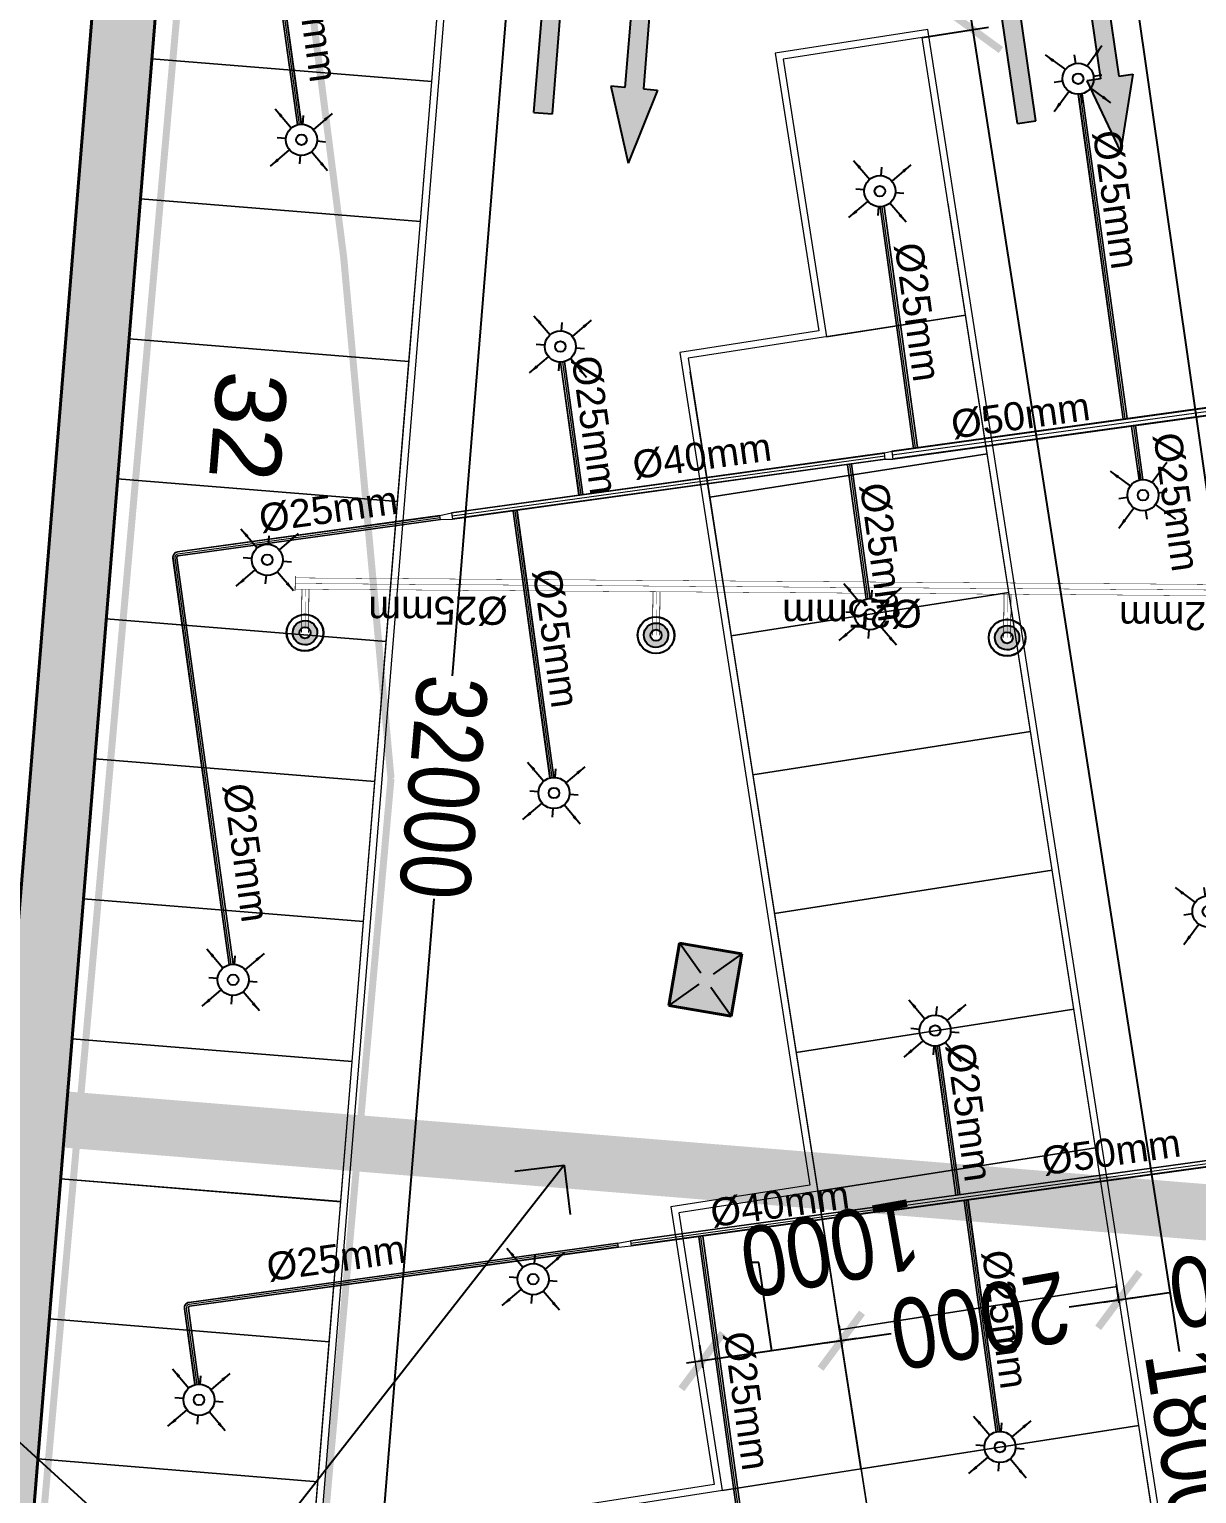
# Model space of a CAD drawing. Header units: inches. Extents: x 257070 to 799932, y -17980 to 269260.
# Drawn here: x 283779 to 292092, y 139067 to 149491 of the extents above; entities that cross this region are included whole.
import ezdxf

# ---------------------------------------------------------------- set-up
doc = ezdxf.new("R2010")
doc.units = ezdxf.units.IN
doc.header["$MEASUREMENT"] = 0
doc.header["$PDMODE"] = 99
doc.header["$PDSIZE"] = 100
doc.linetypes.add('Basement 1floor plan$0$CENTERX2', pattern=[4, 2.5, -0.5, 0.5, -0.5])
doc.linetypes.add('DSP basement 1 r.c.c..Dotted$0$HIDDEN', pattern=[0.375, 0.25, -0.125])
for name, color, linetype in [('0-AES-F-SPRINKLER', 10, 'Continuous'), ('0-aes-ff Nozzel', 30, 'Continuous'), ('0-aes-water curtan pipe', 200, 'Continuous'), ("0_AES_DUCT MARKING'", 53, 'Continuous'), ('2 wheeler barrier', 170, 'Continuous'), ('D 9$0$DSP_SLAB EXTENT HATCH', 8, 'Continuous'), ('DSP basement 1 r.c.c..Dotted$0$DSP_R.C.C.', 1, 'Continuous'), ('DSP_COLUMN HATCH', 8, 'Continuous'), ('DSP_MISCELANEOUS', 252, 'Continuous'), ('RETAIL', 40, 'Continuous')]:
    doc.layers.add(name, color=color, linetype=linetype)
for name, color, linetype, lineweight in [('0-AES-F-SPRINKLER PIPE', 10, 'Continuous', 15), ('0-aes-FF-Sprinkler Header', 5, 'Continuous', 0), ('07--DIM-2', 2, 'Continuous', 25), ('E--CONCRETE-4', 4, 'Continuous', 40), ('E--CONCRETE-SHADE', 253, 'Continuous', 20), ('M--TILING-2', 252, 'Continuous', 18), ('Q--PARKING', 253, 'Continuous', 13)]:
    doc.layers.add(name, color=color, linetype=linetype, lineweight=lineweight)
doc.styles.get("Standard").update_dxf_attribs({"font": 'arial.ttf'})
doc.styles.add('TEXT style 175', font='GOTHIC.TTF')
doc.styles.add('TEXT style 75', font='ARIALN.TTF')
doc.dimstyles.new('175', dxfattribs={"dimtxt": 350, "dimasz": 263, "dimexe": 263, "dimexo": 0, "dimgap": 175, "dimtad": 0, "dimdec": 0, "dimrnd": 5, "dimzin": 0, "dimdsep": 46, "dimtxsty": 'TEXT style 175', "dimblk": 'OBLIQUE', "dimcen": 0.09, "dimdle": 263, "dimclrd": 256, "dimclre": 256, "dimclrt": 256, "dimadec": 0, "dimazin": 0, "dimtfac": 1, "dimtdec": 0, "dimtofl": 0, "dimtmove": 1, "dimatfit": 3, "dimldrblk": 'OPEN90', "dimfxl": 1, "dimtolj": 1, "dimtzin": 0, "dimarcsym": 0})
doc.dimstyles.new('75', dxfattribs={"dimscale": 1.5, "dimtxt": 200, "dimasz": 113, "dimexe": 113, "dimexo": 0, "dimgap": 25, "dimtad": 0, "dimdec": 0, "dimrnd": 5, "dimzin": 0, "dimdsep": 46, "dimtxsty": 'TEXT style 75', "dimblk": 'ARCHTICK', "dimcen": 0.09, "dimdle": 113, "dimclrd": 8, "dimclre": 8, "dimclrt": 256, "dimadec": 0, "dimazin": 0, "dimtfac": 1, "dimtdec": 0, "dimtofl": 0, "dimtmove": 1, "dimatfit": 3, "dimldrblk": 'OPEN90', "dimfxl": 0, "dimtolj": 1, "dimtzin": 0, "dimarcsym": 0})
doc.dimstyles.new('ISO-25', dxfattribs={"dimtxt": 2.5, "dimasz": 2.5, "dimexe": 1.25, "dimexo": 0.625, "dimtad": 1, "dimtxsty": 'Standard', "dimcen": 2.5, "dimadec": 0, "dimazin": 0, "dimtfac": 1, "dimtmove": 0, "dimatfit": 3, "dimfxl": 1, "dimarcsym": 0})

# ---------------------------------------------------------------- blocks, each defined once
blk = doc.blocks.new('_ArchTick')
at = {"color": 0, "linetype": 'ByBlock', "const_width": 0.15}
blk.add_lwpolyline([(-0.5, -0.5), (0.5, 0.5)], dxfattribs=at)
blk = doc.blocks.new('*D300')
at = {"layer": '07--DIM-2', "color": 251, "lineweight": -2, "ltscale": 1000, "transparency": 16777216}
for p, q in [((293499, 140903), (293540, 140625)), ((293635, 140753), (293164, 140684)), ((291541, 140425), (291522, 140558)), ((291426, 140429), (291897, 140498))]:
    blk.add_line(p, q, dxfattribs=at)
at = {"layer": 'DEFPOINTS', "color": 0, "ltscale": 1000, "transparency": 16777216}
for p in [(293499, 140903, 0), (291538, 140446), (291541, 140425)]:
    blk.add_point(p, dxfattribs=at)
at = {"layer": '07--DIM-2', "color": 251, "lineweight": -2, "ltscale": 1000, "transparency": 16777216, "xscale": 350, "yscale": 350, "zscale": 350}
for p, rotation in [((293523, 140737), 8.334709910931721), ((291538, 140446), 188.3347099109318)]:
    blk.add_blockref('_ArchTick', p, dxfattribs=dict(at, rotation=rotation))
at = {"layer": '07--DIM-2', "ltscale": 1000, "transparency": 16777216, "insert": (292531, 140591), "char_height": 500, "attachment_point": 5, "rotation": 190, "style": 'TEXT style 75'}
blk.add_mtext('\\A1;2000', dxfattribs=at)
blk = doc.blocks.new('_Open90')
at = {"color": 0, "linetype": 'ByBlock', "lineweight": -2}
for p, q in [((-0.5, 0.5), (0, 0)), ((0, 0), (-1, 0)), ((0, 0), (-0.5, -0.5))]:
    blk.add_line(p, q, dxfattribs=at)
blk = doc.blocks.new('*D301')
at = {"layer": '07--DIM-2', "color": 251, "lineweight": -2, "ltscale": 1000, "transparency": 16777216}
for p, q in [((291541, 140425), (291522, 140558)), ((291650, 140462), (291183, 140394)), ((289567, 140117), (289545, 140268)), ((289449, 140140), (289916, 140208))]:
    blk.add_line(p, q, dxfattribs=at)
at = {"layer": 'DEFPOINTS', "color": 0, "ltscale": 1000, "transparency": 16777216}
for p in [(291541, 140425), (289561, 140156), (289567, 140117)]:
    blk.add_point(p, dxfattribs=at)
at = {"layer": '07--DIM-2', "color": 251, "lineweight": -2, "ltscale": 1000, "transparency": 16777216, "xscale": 350, "yscale": 350, "zscale": 350}
for p, rotation in [((291538, 140446), 8.334709910931721), ((289561, 140156), 188.3347099109317)]:
    blk.add_blockref('_ArchTick', p, dxfattribs=dict(at, rotation=rotation))
at = {"layer": '07--DIM-2', "ltscale": 1000, "transparency": 16777216, "insert": (290550, 140301), "char_height": 500, "attachment_point": 5, "rotation": 190, "style": 'TEXT style 75'}
blk.add_mtext('\\A1;2000', dxfattribs=at)
blk = doc.blocks.new('*D302')
at = {"layer": '07--DIM-2', "color": 251, "lineweight": -2, "ltscale": 1000, "transparency": 16777216}
for p, q in [((288973, 140713), (288923, 140713)), ((289066, 140083), (288973, 140713)), ((289567, 140117), (289545, 140268)), ((289673, 140172), (288458, 139995)), ((288577, 139962), (288554, 140123))]:
    blk.add_line(p, q, dxfattribs=at)
at = {"layer": 'DEFPOINTS', "color": 0, "ltscale": 1000, "transparency": 16777216}
for p in [(289567, 140117), (288570, 140011), (288577, 139962)]:
    blk.add_point(p, dxfattribs=at)
at = {"layer": '07--DIM-2', "color": 251, "lineweight": -2, "ltscale": 1000, "transparency": 16777216, "xscale": 350, "yscale": 350, "zscale": 350}
for p, rotation in [((289561, 140156), 8.334709910931721), ((288570, 140011), 188.3347099109317)]:
    blk.add_blockref('_ArchTick', p, dxfattribs=dict(at, rotation=rotation))
at = {"layer": '07--DIM-2', "ltscale": 1000, "transparency": 16777216, "insert": (289482, 140816), "char_height": 500, "attachment_point": 5, "rotation": 190, "style": 'TEXT style 75'}
blk.add_mtext('\\A1;1000', dxfattribs=at)
blk = doc.blocks.new('*D339')
at = {"layer": '07--DIM-2', "color": 251, "lineweight": -2, "ltscale": 1000, "transparency": 16777216}
for p, q in [((290480, 149601), (291967, 140078)), ((290136, 149433), (290609, 149507)), ((293291, 131593), (292206, 138543)), ((292912, 131648), (293385, 131722))]:
    blk.add_line(p, q, dxfattribs=at)
at = {"layer": 'DEFPOINTS', "color": 0, "ltscale": 1000, "transparency": 16777216}
for p in [(290498, 149489), (290136, 149433, 0), (292912, 131648, 0)]:
    blk.add_point(p, dxfattribs=at)
at = {"layer": '07--DIM-2', "color": 251, "lineweight": -2, "ltscale": 1000, "transparency": 16777216, "xscale": 350, "yscale": 350, "zscale": 350}
for p, rotation in [((290498, 149489), 98.86986156728473), ((293273, 131705), 278.8698615672848)]:
    blk.add_blockref('_ArchTick', p, dxfattribs=dict(at, rotation=rotation))
at = {"layer": '07--DIM-2', "ltscale": 1000, "transparency": 16777216, "insert": (292086, 139310), "char_height": 500, "attachment_point": 5, "rotation": 278.8699, "style": 'TEXT style 75'}
blk.add_mtext('\\A1;18000', dxfattribs=at)
blk = doc.blocks.new('*D341')
at = {"layer": '07--DIM-2', "color": 251, "lineweight": -2, "ltscale": 1000, "transparency": 16777216}
for p, q in [((288032, 160155), (286790, 144889)), ((287037, 160122), (288135, 160033)), ((285420, 128036), (286661, 143302)), ((284443, 128229), (285541, 128140))]:
    blk.add_line(p, q, dxfattribs=at)
at = {"layer": 'DEFPOINTS', "color": 0, "ltscale": 1000, "transparency": 16777216}
for p in [(287037, 160122, 0), (288022, 160042), (284443, 128229, 0)]:
    blk.add_point(p, dxfattribs=at)
at = {"layer": '07--DIM-2', "color": 251, "lineweight": -2, "ltscale": 1000, "transparency": 16777216, "xscale": 350, "yscale": 350, "zscale": 350}
for p, rotation in [((288022, 160042), 85.35068938161932), ((285429, 128149), 265.3506893816194)]:
    blk.add_blockref('_ArchTick', p, dxfattribs=dict(at, rotation=rotation))
at = {"layer": '07--DIM-2', "ltscale": 1000, "transparency": 16777216, "insert": (286726, 144095), "char_height": 500, "attachment_point": 5, "rotation": 265, "style": 'TEXT style 75'}
blk.add_mtext('\\A1;32000', dxfattribs=at)
blk = doc.blocks.new('*D348')
at = {"layer": '07--DIM-2', "color": 251, "lineweight": -2, "ltscale": 1000, "transparency": 16777216}
for p, q in [((290223, 163804), (289545, 163707)), ((289641, 163835), (291244, 152637)), ((293074, 139856), (291471, 151054)), ((293624, 140049), (292946, 139952))]:
    blk.add_line(p, q, dxfattribs=at)
at = {"layer": 'DEFPOINTS', "color": 0, "ltscale": 1000, "transparency": 16777216}
for p in [(290223, 163804, 0), (293624, 140049, 0), (293058, 139968)]:
    blk.add_point(p, dxfattribs=at)
at = {"layer": '07--DIM-2', "color": 251, "lineweight": -2, "ltscale": 1000, "transparency": 16777216, "xscale": 350, "yscale": 350, "zscale": 350}
for p, rotation in [((289657, 163723), 98.14876965136742), ((293058, 139968), 278.1487696513674)]:
    blk.add_blockref('_ArchTick', p, dxfattribs=dict(at, rotation=rotation))
at = {"layer": '07--DIM-2', "ltscale": 1000, "transparency": 16777216, "insert": (291357, 151845), "char_height": 500, "attachment_point": 5, "rotation": 278.1488, "style": 'TEXT style 75'}
blk.add_mtext('\\A1;24000', dxfattribs=at)
blk = doc.blocks.new('basement1_AP$0$AR-DIR-A')
h = blk.add_hatch()
h.set_pattern_fill('ANSI31', color=8)
h.paths.add_polyline_path([(158, -458), (26, -458), (26, -1800), (-74, -1800), (92, -2335), (258, -1800), (158, -1800)])
at = {"layer": 'DSP_MISCELANEOUS', "color": 8}
for p, q in [((158, -458), (26, -458)), ((26, -458), (26, -1800)), ((158, -458), (158, -1800)), ((26, -1800), (-74, -1800)), ((-74, -1800), (92, -2335)), ((258, -1800), (92, -2335)), ((158, -1800), (258, -1800))]:
    blk.add_line(p, q, dxfattribs=at)
blk = doc.blocks.new('_Oblique')
at = {"color": 0, "linetype": 'ByBlock', "lineweight": -2}
blk.add_line((-0.5, -0.5), (0.5, 0.5), dxfattribs=at)
blk = doc.blocks.new('*U701')
at = {"layer": '0-aes-FF-Sprinkler Header', "color": 1, "const_width": 5}
for points in [[(12087231, -3664419), (12087541, -3664419)], [(12087231, -3664469), (12087541, -3664469)]]:
    blk.add_lwpolyline(points, dxfattribs=at)
at = {"layer": '0-aes-FF-Sprinkler Header', "color": 8, "const_width": 2}
blk.add_lwpolyline([(12087231, -3664444), (12087541, -3664444)], dxfattribs=at)
blk = doc.blocks.new('Nozzel')
at = {"transparency": 33554585}
h = blk.add_hatch(color=30, dxfattribs=at)
h.dxf.hatch_style = 1
edge = h.paths.add_edge_path()
edge.add_ellipse((-1664094, 224269), major_axis=(0.9, 87), ratio=1, start_angle=0, end_angle=360)
edge = h.paths.add_edge_path(flags=16)
edge.add_arc((-1664094, 224269), 40, 0, 360)
blk.add_circle((-1664094, 224269), 40)
at = {"layer": '0-AES-F-SPRINKLER', "color": 13}
blk.add_circle((-1664094, 224269), 131, dxfattribs=at)
for major_axis, start_param, end_param in [((1, 130), 1.575618, 7.858803), ((0.9, 87), 1.580914353715009, 7.864099660894595)]:
    blk.add_ellipse((-1664094, 224269), major_axis=major_axis, ratio=1, start_param=start_param, end_param=end_param, dxfattribs=at)
at = {"layer": '0-AES-F-SPRINKLER PIPE', "lineweight": 30, "rotation": 180}
blk.add_blockref('*U701', (10423137, -3440175), dxfattribs=at)
blk = doc.blocks.new('*U726')
at = {"layer": '0-AES-F-SPRINKLER PIPE', "color": 200, "lineweight": 30, "const_width": 2.67}
for points in [[(-1770300, 109238), (-1770300, 88700)], [(-1770220, 109238), (-1770220, 88700)]]:
    blk.add_lwpolyline(points, dxfattribs=at)
at = {"layer": '0-AES-F-SPRINKLER PIPE', "color": 252, "lineweight": 30, "const_width": 2.67}
blk.add_lwpolyline([(-1770260, 109238), (-1770260, 88700)], dxfattribs=at)
blk = doc.blocks.new('*U603')
at = {"layer": '0-AES-F-SPRINKLER'}
for p, q in [((171672, 56809), (171672, 56871)), ((171562, 56699), (171500, 56699)), ((171783, 56699), (171845, 56699)), ((171672, 56588), (171672, 56526))]:
    blk.add_line(p, q, dxfattribs=at)
for radius in [111, 37.8]:
    blk.add_circle((171672, 56699), radius, dxfattribs=at)
at = {"layer": '0-AES-F-SPRINKLER PIPE'}
for points, override in [([(171468, 56903), (171594, 56777)], {"dimasz": 70, "dimtad": 0, "dimfxl": 13, "dimarcsym": 1}), ([(171877, 56903), (171751, 56777)], {"dimasz": 70, "dimtad": 0, "dimfxl": 13, "dimarcsym": 1}), ([(171468, 56494), (171594, 56620)], {"dimasz": 70, "dimtad": 0, "dimfxl": 13, "dimarcsym": 1}), ([(171877, 56494), (171751, 56620)], {"dimasz": 70, "dimgap": 0.625, "dimtad": 0, "dimfxl": 13, "dimarcsym": 1})]:
    blk.add_leader(points, dimstyle='ISO-25', override=override, dxfattribs=at)

msp = doc.modelspace()

# ---------------------------------------------------------------- hatches: boundary and pattern name
at = {"layer": 'DSP_COLUMN HATCH', "ltscale": 3.5}
h = msp.add_hatch(color=8, dxfattribs=at)
h.paths.add_polyline_path([(365722.2, -53.8), (366489.1, 28236.6), (398382.7, 27372), (398078, 16131.2), (422688.6, 15464), (424374.5, 77657.1), (363312.5, 79312.4, -0.217857), (379658.1, 140443.8, 0.0248652), (381874.1, 143466.9, 0.0677243), (386435.5, 152972.3, 0.0584537), (387935.8, 160119.4, -0.0351298), (388382, 166730.6, -0.0975994), (389786, 170013.7, -0.0225225), (391669.6, 172621.5, 0.2538416), (393169.6, 181983.6, 0.1875484), (370106.1, 207237.2), (370663.7, 210916.7), (290410.6, 215642.7), (285983.7, 161207.5), (285186.3, 161272.3), (282579.6, 129219.4), (284719.3, 124703.3), (284181.7, 118092.8), (281340.4, 113981.8), (280116.2, 98928.1), (280913.6, 98863.3), (273089.7, 2658.2)])
h.paths.add_polyline_path([(281398.6, 99275.3), (280601.2, 99340.2), (281779.2, 113825.1), (284620.4, 117936.2), (285177.6, 124787), (283037.9, 129303.1), (285598.3, 160787.3), (286395.7, 160722.5), (290823.4, 215167.6), (370144.9, 210496.5), (369611.7, 206978.6, -0.189327), (392747.4, 181827.8, -0.2535576), (391315, 172898.6, 0.0224715), (389411.9, 170263.9, 0.0979176), (387938.4, 166808.2, 0.0351034), (387485.7, 160139.2, -0.0583058), (386008, 153113, -0.0677412), (381498.4, 143714.5, -0.0248531), (379309.9, 140729, 0.218943), (362922.8, 78922.8), (423963.9, 77268.1), (422299.6, 15874.7), (398488.7, 16520.2), (398793.4, 27761), (366100.1, 28647.3), (365334.5, 407.7), (273576.7, 3094.1)], flags=16)
at = {"layer": 'E--CONCRETE-SHADE', "ltscale": 3.5}
h = msp.add_hatch(color=8, dxfattribs=at)
h.dxf.hatch_style = 1
h.paths.add_polyline_path([(288853.5, 142909.2), (288410.1, 142986), (288333.2, 142542.7), (288776.6, 142465.8)])
h = msp.add_hatch(color=8, dxfattribs=at)
h.dxf.hatch_style = 1
h.paths.add_polyline_path([(288853.5, 142909.2), (288410.1, 142986), (288333.2, 142542.7), (288776.6, 142465.8)])

# ---------------------------------------------------------------- linework, layer by layer
at = {"layer": '0-AES-F-SPRINKLER', "color": 7, "ltscale": 1000}
msp.add_line((275204.6, 147198.9, 0), (286179.8, 137177.7, 0), dxfattribs=at)
at = {"layer": '0-AES-F-SPRINKLER', "color": 7, "const_width": 100, "elevation": 0}
msp.add_lwpolyline([(283146.9, 116631.3), (321656.3, 107312.1), (324246.5, 117779.9), (318315, 119247.6), (318376.2, 130439.1), (318120.5, 137387.4), (317307.1, 156244.5), (285543.1, 160244.2), (282570.4, 129241.7), (281575.8, 117011.5)], close=True, dxfattribs=at)
at = {"layer": '0-AES-F-SPRINKLER PIPE', "ltscale": 1000, "elevation": 0}
for points in [[(288350.5, 150930.1), (285488.7, 150534.5, 0.4142136), (285454.1, 150488.9), (285685.9, 148812.2)], [(288350.9, 150927.1), (285489.1, 150531.5, 0.4142136), (285457.1, 150489.3), (285688.8, 148812.6)], [(288352.6, 150914.7), (285490.8, 150519.2, 0.4142136), (285469.5, 150491), (285701.2, 148814.3)], [(288354.3, 150902.3), (285492.5, 150506.8, 0.4142136), (285481.9, 150492.7), (285713.6, 148816)], [(288354.7, 150899.4), (285492.9, 150503.8, 0.4142136), (285484.8, 150493.1), (285716.6, 148816.4)], [(286702.6, 146029.4), (284834.2, 145771.2, 0.4142136), (284799.7, 145725.5), (285199.6, 142832.3)], [(286703, 146026.5), (284834.7, 145768.2, 0.4142136), (284802.6, 145725.9), (285202.5, 142832.8)], [(286704.7, 146014.1), (284836.4, 145755.8, 0.4142136), (284815, 145727.6), (285214.9, 142834.5)], [(286706.4, 146001.7), (284838.1, 145743.4, 0.4142136), (284827.4, 145729.3), (285227.3, 142836.2)], [(286706.8, 145998.7), (284838.5, 145740.5, 0.4142136), (284830.4, 145729.8), (285230.3, 142836.6)], [(287970.4, 140851.1), (284916.2, 140428.9, 0.4142136), (284881.6, 140383.3), (284956.6, 139841.2)], [(287970.8, 140848.1), (284916.6, 140426, 0.4142136), (284884.6, 140383.7), (284959.5, 139842)], [(287972.6, 140835.8), (284918.3, 140413.6, 0.4142136), (284897, 140385.4), (284971.8, 139844.4)], [(287974.3, 140823.4), (284920, 140401.2, 0.4142136), (284909.4, 140387.1), (284984.2, 139845.4)], [(287974.7, 140820.4), (284920.4, 140398.2, 0.4142136), (284912.3, 140387.5), (284987.3, 139845.5)]]:
    msp.add_lwpolyline(points, format="xyb", dxfattribs=at)
for points in [[(291246.5, 149028), (291566, 146716.3)], [(291249.5, 149028), (291569, 146716.7)], [(291262, 149029), (291581.4, 146718.4)], [(291274.3, 149031.5), (291593.8, 146720.1)], [(291277.2, 149032.3), (291596.7, 146720.5)], [(287559.8, 147121.3), (287690.7, 146174.6)], [(287562.9, 147121.4), (287693.7, 146175)], [(287575.4, 147122.4), (287706.1, 146176.7)], [(287587.6, 147124.8), (287718.4, 146178.4)], [(287590.6, 147125.6), (287721.4, 146178.8)], [(294971, 147186.9), (289920.5, 146488.9)], [(294971.7, 147182), (289921.2, 146483.9)], [(294975.1, 147157.2), (289924.6, 146459.1)], [(294978.5, 147132.5), (289928, 146434.4)], [(294979.2, 147127.5), (289928.7, 146429.4)], [(291625.9, 146664), (291678.8, 146281.3)], [(291628.8, 146664.4), (291681.7, 146282.1)], [(291641.2, 146666.1), (291694, 146284.5)], [(291653.6, 146667.8), (291706.5, 146285.5)], [(291656.6, 146668.2), (291709.5, 146285.5)], [(289868.2, 146475.6), (286786, 146049.5)], [(289868.7, 146471.6), (286786.5, 146045.6)], [(289871.5, 146451.8), (286789.3, 146025.8)], [(289874.2, 146432), (286792, 146005.9)], [(289874.7, 146428), (286792.5, 146002)], [(289603.5, 146390.5), (289735.8, 145433.5)], [(289606.5, 146390.9), (289738.7, 145434.3)], [(289618.9, 146392.7), (289751, 145436.7)], [(289631.3, 146394.4), (289763.5, 145437.7)], [(289634.3, 146394.8), (289766.5, 145437.8)], [(287221.8, 146061.3), (287484.4, 144160.9)], [(287224.7, 146061.7), (287487.4, 144161.7)], [(287237.1, 146063.4), (287499.6, 144164.1)], [(287249.5, 146065.1), (287512.1, 144165.1)], [(287252.5, 146065.6), (287515.1, 144165.1)], [(284967.7, 144510), (285199.7, 142831.3)], [(284970.6, 144510.4), (285202.6, 142832.1)], [(284995.4, 144513.9), (285227.4, 142835.5)], [(284998.4, 144514.3), (285230.4, 142835.5)], [(290228.2, 142251.9), (290374.7, 141192)], [(290231.2, 142251.9), (290377.7, 141192.4)], [(290243.7, 142252.9), (290390.1, 141194.1)], [(290256, 142255.4), (290402.4, 141195.9)], [(290258.9, 142256.1), (290405.4, 141196.3)], [(296217.8, 141999.7), (289864, 141121.4)], [(296218.3, 141995.7), (289864.6, 141117.5)], [(296221.1, 141975.9), (289867.3, 141097.7)], [(296223.8, 141956.1), (289870, 141077.8)], [(296224.4, 141952.1), (289870.6, 141073.9)], [(290432.9, 141151.6), (290660.5, 139505.2)], [(290435.9, 141152), (290663.4, 139506)], [(290448.2, 141153.7), (290675.7, 139508.4)], [(290460.6, 141155.4), (290688.2, 139509.4)], [(290463.6, 141155.9), (290691.2, 139509.4)], [(289797.2, 141107.1), (288060.7, 140867.1)], [(289797.6, 141104.2), (288061.1, 140864.1)], [(289799.8, 141088.3), (288063.3, 140848.3)], [(289801.9, 141072.5), (288065.5, 140832.4)], [(289802.4, 141069.5), (288065.9, 140829.5)], [(288544.4, 140895.6), (288843.3, 138732.8)], [(288547.3, 140896), (288846.2, 138733.5)], [(288559.7, 140897.7), (288858.5, 138736)], [(288572.1, 140899.4), (288871, 138737)], [(288575.1, 140899.9), (288874, 138737)]]:
    msp.add_lwpolyline(points, dxfattribs=at)
at = {"layer": '0-AES-F-SPRINKLER PIPE', "ltscale": 1000}
for points in [[(289835.3, 148227.2), (290072.7, 146509.9)], [(289838.3, 148227.2), (290075.6, 146510.3)], [(289850.8, 148228.2), (290088, 146512)], [(289863.1, 148230.6), (290100.4, 146513.7)], [(289866, 148231.4), (290103.4, 146514.1)]]:
    msp.add_lwpolyline(points, dxfattribs=at)
at = {"layer": '0-AES-F-SPRINKLER PIPE', "ltscale": 1000, "elevation": 0}
for points in [[(289920.5, 146488.9), (289928.7, 146429.4), (289874.7, 146428), (289868.2, 146475.6)], [(286785, 146049.4), (286792.5, 146002), (286706.7, 145998.7), (286702.4, 146029.4)], [(289864, 141121.4), (289870.6, 141073.9), (289802.4, 141069.5), (289797.2, 141107.1)], [(288060.7, 140867.1), (288065.9, 140829.5), (287974.7, 140820.4), (287970.4, 140851.1)]]:
    msp.add_lwpolyline(points, close=True, dxfattribs=at)
at = {"layer": '0-aes-water curtan pipe', "ltscale": 1000, "const_width": 5, "elevation": 0}
msp.add_lwpolyline([(285673.2, 145600.4), (285672.1, 145491.6)], dxfattribs=at)
at = {"layer": "0_AES_DUCT MARKING'", "color": 8, "ltscale": 1000, "elevation": 0}
msp.add_lwpolyline([(289177.2, 195060.8), (286381, 160677.3), (285583.6, 160742.1), (283028.7, 129325.4), (285168.3, 124809.3), (284611.2, 117958.5), (281769.9, 113847.4), (280592, 99362.5)], dxfattribs=at)
at = {"layer": '2 wheeler barrier', "color": 8, "const_width": 100, "elevation": 0}
msp.add_lwpolyline([(300964.9, 140353.6), (299289.4, 140644), (296826.1, 141070.9), (295573.2, 140887.3, -0.003279), (292245.4, 164133.7), (291191.3, 171626), (292330.4, 185636.9), (294840, 191209.4), (299549.6, 189087.4)], format="xyb", dxfattribs=at)
at = {"layer": '2 wheeler barrier', "color": 8, "lineweight": 35, "ltscale": 1000, "const_width": 50, "elevation": 0}
for points in [[(286354.7, 144159.3), (285020.8, 129148.4), (283028.7, 129325.4), (284976, 151239.1)], [(286354.7, 144159.3), (286018.5, 147861.7), (285595.7, 151184)]]:
    msp.add_lwpolyline(points, dxfattribs=at)
at = {"layer": 'DSP basement 1 r.c.c..Dotted$0$DSP_R.C.C.', "color": 8, "linetype": 'DSP basement 1 r.c.c..Dotted$0$HIDDEN', "ltscale": 1000}
for p, q in [((288410.1, 142986, 0), (288333.2, 142542.7, 0)), ((288776.6, 142465.8, 0), (288410.1, 142986, 0)), ((288853.5, 142909.2, 0), (288410.1, 142986, 0)), ((288853.5, 142909.2, 0), (288333.2, 142542.7, 0)), ((288776.6, 142465.8, 0), (288853.5, 142909.2, 0)), ((288333.2, 142542.7, 0), (288776.6, 142465.8, 0))]:
    msp.add_line(p, q, dxfattribs=at)
at = {"layer": 'E--CONCRETE-4', "color": 8, "ltscale": 10}
for p, q in [((288410.1, 142986, 0), (288333.2, 142542.7, 0)), ((288410.1, 142986, 0), (288333.2, 142542.7, 0)), ((288853.5, 142909.2, 0), (288410.1, 142986, 0)), ((288853.5, 142909.2, 0), (288410.1, 142986, 0)), ((288776.6, 142465.8, 0), (288853.5, 142909.2, 0)), ((288776.6, 142465.8, 0), (288853.5, 142909.2, 0)), ((288333.2, 142542.7, 0), (288776.6, 142465.8, 0)), ((288333.2, 142542.7, 0), (288776.6, 142465.8, 0))]:
    msp.add_line(p, q, dxfattribs=at)
at = {"layer": 'E--CONCRETE-4', "color": 8, "ltscale": 100, "elevation": 0}
for points in [[(363303.3, 79334.7, -0.217857), (379648.8, 140466.1, 0.0248652), (381864.9, 143489.2, 0.0677243), (386426.2, 152994.6, 0.0584537), (387926.6, 160141.7, -0.0351298), (388372.8, 166752.9, -0.0975994), (389776.8, 170036, -0.0225225), (391660.3, 172643.9, 0.2538416), (393160.4, 182005.9, 0.1875484), (370096.8, 207259.5), (370654.5, 210939), (290401.4, 215665), (285974.4, 161229.8), (285177.1, 161294.6), (282570.4, 129241.7)], [(362913.5, 78945.2, -0.2189429), (379300.7, 140751.3, 0.0248531), (381489.2, 143736.8, 0.0677412), (385998.8, 153135.3, 0.0583058), (387476.5, 160161.5, -0.0351034), (387929.2, 166830.5, -0.0979176), (389402.7, 170286.2, -0.0224715), (391305.7, 172920.9, 0.2535576), (392738.2, 181850.1, 0.189327), (369602.5, 207000.9), (370135.7, 210518.8), (290814.2, 215189.9), (286386.5, 160744.8), (285589.1, 160809.6), (283028.7, 129325.4)]]:
    msp.add_lwpolyline(points, format="xyb", dxfattribs=at)
at = {"layer": 'M--TILING-2', "color": 8, "elevation": 0}
for points in [[(283042.7, 129295.9), (285069.6, 129131.1), (287582.3, 160027.8), (288379.7, 159962.9), (291057.8, 192901.4)], [(293053.8, 131052.9), (293053.7, 131052.9), (290178, 149490.1), (289091.1, 149320.6), (289400.9, 147344.7), (288411.3, 147190.4), (289336, 141262.1), (288347.9, 141107.9), (288656.1, 139131.8), (287668.1, 138977.7), (288940.8, 130817.9)]]:
    msp.add_lwpolyline(points, dxfattribs=at)
msp.add_lwpolyline([(285023.9, 129185), (287212.3, 156095.2), (285218.9, 156257.4), (283030.4, 129347.1)], close=True, dxfattribs=at)
msp.add_lwpolyline([(285023.9, 129185), (287212.3, 156095.2), (285218.9, 156257.4), (283030.4, 129347.1)], close=True, dxfattribs=at)
at = {"layer": 'M--TILING-2', "color": 8, "linetype": 'Basement 1floor plan$0$CENTERX2', "ltscale": 1000, "const_width": 400, "elevation": 0}
msp.add_lwpolyline([(350086.4, 91684.8, -0.0291146), (350643, 101934, -0.0244026), (352024.8, 110427.6, -0.0271881), (354530.2, 119680.6, -0.0133232), (357863.4, 128490.3), (338652.8, 131708.1), (319828.5, 134457.4), (311231.6, 135935), (308387, 136427.9), (300964.9, 140353.6), (283589, 141766.7)], format="xyb", dxfattribs=at)
at = {"layer": 'Q--PARKING', "color": 8}
for p, q in [((290320.4, 148253.1, 0), (292268.1, 135765, 0)), ((288483.5, 147052.1, 0), (289893, 138014.9, 0))]:
    msp.add_line(p, q, dxfattribs=at)
at = {"layer": 'Q--PARKING', "color": 8, "elevation": 0}
for points in [[(284732.6, 150277.5), (284651.5, 149280.7), (286645, 149118.6), (286726, 150115.3), (284732.6, 150277.5)], [(284732.6, 150277.5), (284651.5, 149280.7), (286645, 149118.6), (286726, 150115.3), (284732.6, 150277.5)], [(290136.3, 149433), (289148.3, 149278.9), (289456.5, 147302.8), (290444.5, 147456.9), (290136.3, 149433)], [(284651.5, 149280.8), (284570.5, 148284.1), (286563.9, 148122), (286645, 149118.7), (284651.5, 149280.8)], [(284651.5, 149280.8), (284570.5, 148284.1), (286563.9, 148122), (286645, 149118.7), (284651.5, 149280.8)], [(284570.5, 148284.2), (284489.4, 147287.5), (286482.9, 147125.4), (286563.9, 148122.1), (284570.5, 148284.2)], [(284570.5, 148284.2), (284489.4, 147287.5), (286482.9, 147125.4), (286563.9, 148122.1), (284570.5, 148284.2)], [(288469.9, 147148.9), (288624, 146160.9), (290600.2, 146469.1), (290446.1, 147457.1), (288469.9, 147148.9)], [(284489.4, 147287.6), (284408.4, 146290.9), (286401.8, 146128.8), (286482.9, 147125.5), (284489.4, 147287.6)], [(284489.4, 147287.6), (284408.4, 146290.9), (286401.8, 146128.8), (286482.9, 147125.5), (284489.4, 147287.6)], [(288624, 146160.9), (288778.2, 145172.8), (290754.3, 145481), (290600.2, 146469.1), (288624, 146160.9)], [(284408.4, 146291), (284327.3, 145294.2), (286320.8, 145132.1), (286401.8, 146128.8), (284408.4, 146291)], [(284408.4, 146291), (284327.3, 145294.2), (286320.8, 145132.1), (286401.8, 146128.8), (284408.4, 146291)], [(288778.2, 145172.8), (288932.3, 144184.8), (290908.4, 144493), (290754.3, 145481), (288778.2, 145172.8)], [(284327.3, 145294.3), (284246.3, 144297.6), (286239.7, 144135.5), (286320.8, 145132.2), (284327.3, 145294.3)], [(284327.3, 145294.3), (284246.3, 144297.6), (286239.7, 144135.5), (286320.8, 145132.2), (284327.3, 145294.3)], [(288932.3, 144184.8), (289086.4, 143196.7), (291062.5, 143504.9), (290908.4, 144493), (288932.3, 144184.8)], [(284246.3, 144297.7), (284165.2, 143301), (286158.7, 143138.9), (286239.7, 144135.6), (284246.3, 144297.7)], [(284246.3, 144297.7), (284165.2, 143301), (286158.7, 143138.9), (286239.7, 144135.6), (284246.3, 144297.7)], [(289086.4, 143196.7), (289240.5, 142208.6), (291216.6, 142516.9), (291062.5, 143504.9), (289086.4, 143196.7)], [(284165.2, 143301), (284084.2, 142304.3), (286077.6, 142142.2), (286158.7, 143138.9), (284165.2, 143301)], [(284165.2, 143301), (284084.2, 142304.3), (286077.6, 142142.2), (286158.7, 143138.9), (284165.2, 143301)], [(289240.5, 142208.6), (289394.6, 141220.6), (291370.7, 141528.8), (291216.6, 142516.9), (289240.5, 142208.6)], [(284084.2, 142304.3), (284003.1, 141307.6), (285996.5, 141145.5), (286077.6, 142142.2), (284084.2, 142304.3)], [(284084.2, 142304.3), (284003.1, 141307.6), (285996.5, 141145.5), (286077.6, 142142.2), (284084.2, 142304.3)], [(289394.6, 141220.6), (289548.7, 140232.5), (291524.8, 140540.7), (291370.7, 141528.8), (289394.6, 141220.6)], [(284003.1, 141307.7), (283922.1, 140311), (285915.5, 140148.8), (285996.6, 141145.6), (284003.1, 141307.7)], [(284003.1, 141307.7), (283922.1, 140311), (285915.5, 140148.8), (285996.6, 141145.6), (284003.1, 141307.7)], [(289393.1, 141220.4), (288405, 141066.2), (288713.2, 139090.1), (289701.3, 139244.2), (289393.1, 141220.4)], [(289548.7, 140232.5), (289702.8, 139244.5), (291678.9, 139552.7), (291524.8, 140540.7), (289548.7, 140232.5)], [(283922.1, 140311), (283841, 139314.3), (285834.4, 139152.1), (285915.5, 140148.8), (283922.1, 140311)], [(283922.1, 140311), (283841, 139314.3), (285834.4, 139152.1), (285915.5, 140148.8), (283922.1, 140311)], [(289702.8, 139244.5), (289856.9, 138256.4), (291833, 138564.6), (291678.9, 139552.7), (289702.8, 139244.5)], [(283841, 139314.1), (283759.9, 138317.4), (285753.4, 138155.3), (285834.4, 139152), (283841, 139314.1)], [(283841, 139314.1), (283759.9, 138317.4), (285753.4, 138155.3), (285834.4, 139152), (283841, 139314.1)], [(287726.7, 138936.3), (287880.8, 137948.2), (289856.9, 138256.4), (289702.8, 139244.5), (287726.7, 138936.3)]]:
    msp.add_lwpolyline(points, close=True, dxfattribs=at)

# ---------------------------------------------------------------- block references
at = {"layer": '0-AES-F-SPRINKLER', "color": 7}
for p, rotation in [((208769.8, 310022.9, 0), 278.8649919900974), ((243074.7, 324396.9, 0), 265.3653505018547), ((247193.9, 324030.4), 265.3653505018547), ((244918.5, 322924.6, 0), 265.3653505018547), ((209232.1, 307058.7, 0), 278.8649919900974), ((242831.6, 321407, 0), 265.3653505018547), ((247124.5, 321019.3, 0), 265.3653505018547), ((244873.1, 319746.7, 0), 265.3653505018547), ((209694.4, 304094.6, 0), 278.8649919900974), ((242588.4, 318417.1, 0), 265.3653505018547), ((247586.8, 318055.2, 0), 265.3653505018547), ((244725.4, 316285.7, 0), 265.3653505018547), ((242345.2, 315427, 0), 265.3653505018547), ((248049.1, 315091, 0), 265.3653505018547)]:
    msp.add_blockref('*U603', p, dxfattribs=dict(at, rotation=rotation))
at = {"layer": '0-aes-ff Nozzel', "rotation": 269.4058093131605}
for p in [(44228, -1516483.1, 0), (46727.8, -1516501, 0), (49227.6, -1516518.8, 0)]:
    msp.add_blockref('Nozzel', p, dxfattribs=at)
at = {"layer": '0-aes-water curtan pipe', "color": 51, "xscale": -1, "rotation": 269.5913706536281}
msp.add_blockref('*U726', (209600.6, 1916393.6, 0), dxfattribs=at)
at = {"layer": 'DSP_MISCELANEOUS', "color": 8}
for p, rotation in [((287492.8, 148430.6, 0), 175.3506893816147), ((291038, 148389.5, 0), 188.263321577469)]:
    msp.add_blockref('basement1_AP$0$AR-DIR-A', p, dxfattribs=dict(at, rotation=rotation))
at = {"layer": 'DSP_MISCELANEOUS', "color": 8, "xscale": -1}
for p, rotation in [((291305.5, 150942.1, 0), 8.26332157746883), ((288323.9, 150858.9, 0), 355.3506893816146)]:
    msp.add_blockref('basement1_AP$0$AR-DIR-A', p, dxfattribs=dict(at, rotation=rotation))

# ---------------------------------------------------------------- texts
at = {"layer": '0-AES-F-SPRINKLER PIPE', "color": 7, "linetype": 'Continuous', "lineweight": -3, "ltscale": 0.9, "char_height": 200, "width": 685.774, "attachment_point": 2}
for s, insert, rotation in [('%%C25mm', (285910.3, 149623.6, 0), 277.86972), ('%%C25mm', (291617.6, 148293, 0), 277.86972), ('%%C25mm', (290206.3, 147492.2), 277.86972), ('%%C25mm', (287906.1, 146687.8, 0), 277.86972), ('%%C50mm', (290823.3, 146842.2, 0), 7.86972), ('%%C40mm', (288554.9, 146553.9, 0), 7.86972), ('%%C25mm', (292048.9, 146140.5, 0), 277.86972), ('%%C25mm', (285895.2, 146174.6, 0), 7.86972), ('%%C25mm', (289959.4, 145783, 0), 277.86972), ('%%C25mm', (287630.1, 145170, 0), 277.86972), ('%%C25mm', (285424, 143643.8, 0), 277.86972), ('%%C25mm', (290573.1, 141796.5, 0), 277.86972), ('%%C50mm', (291469.5, 141599.2, 0), 7.86972), ('%%C40mm', (289109.4, 141229.6, 0), 7.86972), ('%%C25mm', (285949.4, 140844.2, 0), 7.86972), ('%%C25mm', (290828, 140322.1, 0), 277.86972), ('%%C25mm', (288989, 139741.9, 0), 277.86972)]:
    msp.add_mtext(s, dxfattribs=dict(at, insert=insert, rotation=rotation))
at = {"layer": '0-aes-water curtan pipe', "extrusion": (-9.40022e-12, -7.03085e-09, 1), "char_height": 200, "width": 685.774, "attachment_point": 2, "text_direction": (-0.999999, 0.001337, 0)}
for s, insert in [('%%C25mm', (286689.5, 145252.3, 0)), ('%%C25mm', (289637.2, 145231.2, 0)), ('%%C32mm', (292036.1, 145214, 0))]:
    msp.add_mtext(s, dxfattribs=dict(at, insert=insert))
at = {"layer": 'RETAIL', "color": 8}
msp.add_text('32', height=500, rotation=265.35069, dxfattribs=at).set_placement((285121.3, 147072.3, 0))

# ---------------------------------------------------------------- dimensions: what is measured, and where the dimension line sits
at = {"layer": '07--DIM-2', "color": 8, "ltscale": 1000}
dim = msp.add_aligned_dim(p1=(290222.6, 163804.3, 0), p2=(293624.2, 140048.8, 0), distance=-571.7, dimstyle='75', override={"dimscale": 1, "dimtxt": 500, "dimasz": 350, "dimclrd": 251, "dimclre": 251}, dxfattribs=at)
dim.commit()
dim.dimension.update_dxf_attribs({"geometry": '*D348', "text_midpoint": (291357.4, 151845.5)})
dim = msp.add_aligned_dim(p1=(284443.1, 128228.9, 0), p2=(287036.8, 160122.3, 0), distance=-988.8, dimstyle='75', override={"dimscale": 1, "dimtxt": 500, "dimasz": 350, "dimclrd": 251, "dimclre": 251}, dxfattribs=at)
dim.commit()
dim.dimension.update_dxf_attribs({"geometry": '*D341', "text_midpoint": (286725.5, 144095.4), "text_rotation": 265})
dim = msp.add_linear_dim(base=(290497.8, 149489.4), p1=(292911.8, 131648.3, 0), p2=(290136.3, 149433, 0), angle=98.86986, dimstyle='75', override={"dimscale": 1, "dimtxt": 500, "dimasz": 350, "dimclrd": 251, "dimclre": 251}, dxfattribs=at)
dim.commit()
dim.dimension.update_dxf_attribs({"geometry": '*D339', "text_midpoint": (292086.3, 139310.5), "dimtype": 161})
for base, p1, p2, picture, middle in [((288570.0789, 140010.9021, 0), (289566.77, 140116.6081, 0), (288577.2043, 139962.2657, 0), '*D302', (288898.3312, 140712.8426, 0)), ((289561, 140156.1, 0), (291541.4, 140424.6, 0), (289566.8, 140116.6, 0), '*D301', (290549.6, 140300.9, 0))]:
    dim = msp.add_linear_dim(base=base, p1=p1, p2=p2, angle=8.33471, dimstyle='75', override={"dimscale": 1, "dimtxt": 500, "dimasz": 350, "dimclrd": 251, "dimclre": 251}, dxfattribs=at)
    dim.commit()
    dim.dimension.update_dxf_attribs({"geometry": picture, "text_midpoint": middle, "text_rotation": 190})
dim = msp.add_linear_dim(base=(291538.3, 140445.8), p1=(293499.1, 140902.7, 0), p2=(291541.4, 140424.6), angle=8.33471, text='2000', dimstyle='75', override={"dimscale": 1, "dimtxt": 500, "dimasz": 350, "dimclrd": 251, "dimclre": 251}, dxfattribs=at)
dim.commit()
dim.dimension.update_dxf_attribs({"geometry": '*D300', "text_midpoint": (292530.8, 140591.2), "text_rotation": 190})

# ---------------------------------------------------------------- leaders
at = {"layer": 'D 9$0$DSP_SLAB EXTENT HATCH', "color": 8, "ltscale": 1000}
for points in [[(291608.2, 168662.8), (282657.7, 162103.7), (282657.7, 148866.8)], [(287587.5, 141404.5, 0), (279551.3, 131149.9, 0), (279551.3, 120856.7, 0)]]:
    msp.add_leader(points, dimstyle='175', override={"dimasz": 500}, dxfattribs=at)

doc.saveas('drawing.dxf')
